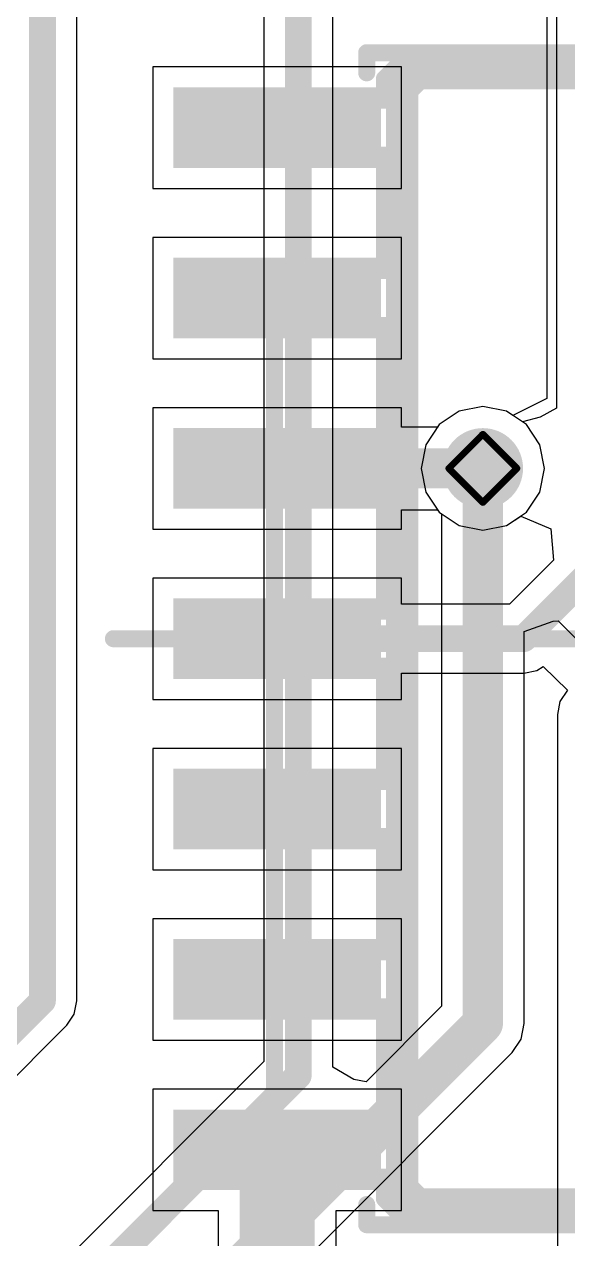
# Model space of a CAD drawing. Header units: millimetres. Extents: x -16 to 330, y -45 to 150.
# Drawn here: x 86.12 to 90.17, y 33.79 to 42.84 of the extents above; entities that cross this region are included whole.
import ezdxf

# ---------------------------------------------------------------- set-up
doc = ezdxf.new("R2010")
doc.units = ezdxf.units.MM
for name, color, linetype in [('BottomLayer', 5, 'Continuous'), ('BottomSolder', 6, 'Continuous'), ('DrillDrawing', 1, 'Continuous'), ('Mechanical13', 56, 'Continuous'), ('MidLayer1', 16, 'Continuous'), ('MidLayer2', 76, 'Continuous'), ('TopLayer', 1, 'Continuous'), ('TopOverlay', 2, 'Continuous'), ('TopPaste', 8, 'Continuous'), ('TopSolder', 216, 'Continuous'), ('ViaHoleLayer', 16, 'Continuous')]:
    doc.layers.add(name, color=color, linetype=linetype)

# ---------------------------------------------------------------- blocks, each defined once
blk = doc.blocks.new('14_SOIC_69')
at = {"layer": 'TopLayer'}
for points in [[(-3.475, 4.11), (-1.925, 4.11), (-1.925, 3.51), (-3.475, 3.51)], [(1.925, 4.11), (3.475, 4.11), (3.475, 3.51), (1.925, 3.51)], [(-3.475, 2.84), (-1.925, 2.84), (-1.925, 2.24), (-3.475, 2.24)], [(1.925, 2.84), (3.475, 2.84), (3.475, 2.24), (1.925, 2.24)], [(-3.475, 1.57), (-1.925, 1.57), (-1.925, 0.97), (-3.475, 0.97)], [(1.925, 1.57), (3.475, 1.57), (3.475, 0.97), (1.925, 0.97)], [(-3.475, 0.3), (-1.925, 0.3), (-1.925, -0.3), (-3.475, -0.3)], [(1.925, 0.3), (3.475, 0.3), (3.475, -0.3), (1.925, -0.3)], [(-3.475, -0.97), (-1.925, -0.97), (-1.925, -1.57), (-3.475, -1.57)], [(1.925, -0.97), (3.475, -0.97), (3.475, -1.57), (1.925, -1.57)], [(-3.475, -2.24), (-1.925, -2.24), (-1.925, -2.84), (-3.475, -2.84)], [(1.925, -2.24), (3.475, -2.24), (3.475, -2.84), (1.925, -2.84)], [(-3.475, -3.51), (-1.925, -3.51), (-1.925, -4.11), (-3.475, -4.11)], [(1.925, -3.51), (3.475, -3.51), (3.475, -4.11), (1.925, -4.11)]]:
    blk.add_hatch(color=1, dxfattribs=at).paths.add_polyline_path(points)
at = {"layer": 'TopOverlay'}
blk.add_hatch(color=2, dxfattribs=at).paths.add_polyline_path([(-1.8288, 3.6068), (-1.5494, 3.6068), (-1.5494, 4.064), (-1.8288, 4.064)])
at = {"layer": 'TopPaste'}
for points in [[(-3.475, 4.11), (-1.925, 4.11), (-1.925, 3.51), (-3.475, 3.51)], [(1.925, 4.11), (3.475, 4.11), (3.475, 3.51), (1.925, 3.51)], [(-3.475, 2.84), (-1.925, 2.84), (-1.925, 2.24), (-3.475, 2.24)], [(1.925, 2.84), (3.475, 2.84), (3.475, 2.24), (1.925, 2.24)], [(-3.475, 1.57), (-1.925, 1.57), (-1.925, 0.97), (-3.475, 0.97)], [(1.925, 1.57), (3.475, 1.57), (3.475, 0.97), (1.925, 0.97)], [(-3.475, 0.3), (-1.925, 0.3), (-1.925, -0.3), (-3.475, -0.3)], [(1.925, 0.3), (3.475, 0.3), (3.475, -0.3), (1.925, -0.3)], [(-3.475, -0.97), (-1.925, -0.97), (-1.925, -1.57), (-3.475, -1.57)], [(1.925, -0.97), (3.475, -0.97), (3.475, -1.57), (1.925, -1.57)], [(-3.475, -2.24), (-1.925, -2.24), (-1.925, -2.84), (-3.475, -2.84)], [(1.925, -2.24), (3.475, -2.24), (3.475, -2.84), (1.925, -2.84)], [(-3.475, -3.51), (-1.925, -3.51), (-1.925, -4.11), (-3.475, -4.11)], [(1.925, -3.51), (3.475, -3.51), (3.475, -4.11), (1.925, -4.11)]]:
    blk.add_hatch(color=8, dxfattribs=at).paths.add_polyline_path(points)
at = {"layer": 'TopSolder'}
for points in [[(-3.475, 4.11), (-1.925, 4.11), (-1.925, 3.51), (-3.475, 3.51)], [(1.925, 4.11), (3.475, 4.11), (3.475, 3.51), (1.925, 3.51)], [(-3.475, 2.84), (-1.925, 2.84), (-1.925, 2.24), (-3.475, 2.24)], [(1.925, 2.84), (3.475, 2.84), (3.475, 2.24), (1.925, 2.24)], [(-3.475, 1.57), (-1.925, 1.57), (-1.925, 0.97), (-3.475, 0.97)], [(1.925, 1.57), (3.475, 1.57), (3.475, 0.97), (1.925, 0.97)], [(-3.475, 0.3), (-1.925, 0.3), (-1.925, -0.3), (-3.475, -0.3)], [(1.925, 0.3), (3.475, 0.3), (3.475, -0.3), (1.925, -0.3)], [(-3.475, -0.97), (-1.925, -0.97), (-1.925, -1.57), (-3.475, -1.57)], [(1.925, -0.97), (3.475, -0.97), (3.475, -1.57), (1.925, -1.57)], [(-3.475, -2.24), (-1.925, -2.24), (-1.925, -2.84), (-3.475, -2.84)], [(1.925, -2.24), (3.475, -2.24), (3.475, -2.84), (1.925, -2.84)], [(-3.475, -3.51), (-1.925, -3.51), (-1.925, -4.11), (-3.475, -4.11)], [(1.925, -3.51), (3.475, -3.51), (3.475, -4.11), (1.925, -4.11)]]:
    blk.add_hatch(color=216, dxfattribs=at).paths.add_polyline_path(points)
at = {"layer": 'TopOverlay'}
for points, const_width in [([(2.032, 4.3688), (-1.9558, 4.3688)], 0.127), ([(-1.9558, 4.3688), (-1.9558, 4.2188)], 0.127), ([(2.032, 4.3688), (2.032, 4.2188)], 0.127), ([(-3.6576, 3.81), (-3.7846, 3.937)], 0.2), ([(-3.7846, 3.937), (-3.7846, 3.683)], 0.2), ([(-3.6576, 3.81), (-3.7846, 3.683)], 0.2), ([(-1.9558, -4.2188), (-1.9558, -4.3688)], 0.127), ([(2.032, -4.2188), (2.032, -4.3688)], 0.127), ([(2.032, -4.3688), (-1.9558, -4.3688)], 0.127)]:
    blk.add_lwpolyline(points, dxfattribs=dict(at, const_width=const_width))
for points, const_width in [([(-1.9875, 4.3688, 1), (-1.9241, 4.3688, 1)], 0.0635), ([(-1.9875, 4.3688, 1), (-1.9241, 4.3688, 1)], 0.0635), ([(2.0002, 4.3688, 1), (2.0638, 4.3688, 1)], 0.0635), ([(2.0002, 4.3688, 1), (2.0638, 4.3688, 1)], 0.0635), ([(-1.9875, 4.2188, 1), (-1.9241, 4.2188, 1)], 0.0635), ([(2.0002, 4.2188, 1), (2.0638, 4.2188, 1)], 0.0635), ([(-3.8346, 3.937, 1), (-3.7346, 3.937, 1)], 0.1), ([(-3.8346, 3.937, 1), (-3.7346, 3.937, 1)], 0.1), ([(-3.7076, 3.81, 1), (-3.6076, 3.81, 1)], 0.1), ([(-3.7076, 3.81, 1), (-3.6076, 3.81, 1)], 0.1), ([(-3.8346, 3.683, 1), (-3.7346, 3.683, 1)], 0.1), ([(-3.8346, 3.683, 1), (-3.7346, 3.683, 1)], 0.1), ([(-1.9875, -4.2188, 1), (-1.9241, -4.2188, 1)], 0.0635), ([(2.0002, -4.2188, 1), (2.0638, -4.2188, 1)], 0.0635), ([(-1.9875, -4.3688, 1), (-1.9241, -4.3688, 1)], 0.0635), ([(-1.9875, -4.3688, 1), (-1.9241, -4.3688, 1)], 0.0635), ([(2.0002, -4.3688, 1), (2.0638, -4.3688, 1)], 0.0635), ([(2.0002, -4.3688, 1), (2.0638, -4.3688, 1)], 0.0635)]:
    blk.add_lwpolyline(points, format="xyb", close=True, dxfattribs=dict(at, const_width=const_width))

msp = doc.modelspace()

# ---------------------------------------------------------------- hatches: boundary and pattern name
at = {"layer": 'BottomLayer'}
h = msp.add_hatch(color=5, dxfattribs=at)
edge = h.paths.add_edge_path()
edge.add_arc((89.5412, 39.5288), 0.3, 0, 360)
at = {"layer": 'BottomSolder'}
h = msp.add_hatch(color=6, dxfattribs=at)
edge = h.paths.add_edge_path()
edge.add_arc((89.5412, 39.5288), 0.15, 0, 360)
at = {"layer": 'MidLayer1'}
h = msp.add_hatch(color=16, dxfattribs=at)
edge = h.paths.add_edge_path()
edge.add_arc((89.5412, 39.5288), 0.3, 0, 360)
at = {"layer": 'MidLayer2'}
h = msp.add_hatch(color=76, dxfattribs=at)
edge = h.paths.add_edge_path()
edge.add_arc((89.5412, 39.5288), 0.3, 0, 360)
at = {"layer": 'TopLayer'}
h = msp.add_hatch(color=1, dxfattribs=at)
edge = h.paths.add_edge_path()
edge.add_arc((89.5412, 39.5288), 0.3, 0, 360)
at = {"layer": 'TopSolder'}
h = msp.add_hatch(color=216, dxfattribs=at)
edge = h.paths.add_edge_path()
edge.add_arc((89.5412, 39.5288), 0.15, 0, 360)
at = {"layer": 'ViaHoleLayer'}
h = msp.add_hatch(color=16, dxfattribs=at)
edge = h.paths.add_edge_path()
edge.add_arc((89.5412, 39.5288), 0.15, 0, 360)

# ---------------------------------------------------------------- linework, layer by layer
at = {"layer": 'BottomLayer'}
for p, q in [((90.0196, 51.3485), (90.0196, 40.0496)), ((88.4207, 35.0655), (88.4207, 47.7312)), ((87.906, 43.482), (87.906, 35.1078)), ((90.0196, 40.0496), (89.7656, 39.923)), ((89.3647, 39.955), (89.2151, 39.855)), ((89.5412, 39.9901), (89.3647, 39.955)), ((89.7177, 39.955), (89.5412, 39.9901)), ((89.7656, 39.923), (89.7177, 39.955)), ((89.2151, 39.855), (89.1151, 39.7053)), ((89.1151, 39.7053), (89.08, 39.5288)), ((89.08, 39.5288), (89.1151, 39.3523)), ((89.1151, 39.3523), (89.2151, 39.2026)), ((89.2151, 39.2026), (89.2329, 39.1907)), ((89.2329, 39.1907), (89.2329, 35.5184)), ((89.8495, 38.3113), (90.0666, 38.3908)), ((90.0666, 38.3908), (90.1035, 38.3926)), ((90.1035, 38.3926), (91.4261, 37.07)), ((89.8495, 35.3907), (89.8495, 38.3113)), ((89.2329, 35.5184), (88.6692, 34.9548)), ((89.8261, 35.2727), (89.8495, 35.3907)), ((89.7592, 35.1727), (89.8261, 35.2727)), ((86.975, 32.3885), (89.7592, 35.1727)), ((89.7592, 35.1727), (89.7592, 35.1727)), ((87.906, 35.1078), (85.7554, 32.9571)), ((88.5777, 34.9719), (88.4207, 35.0655)), ((88.6692, 34.9548), (88.5777, 34.9719))]:
    msp.add_line(p, q, dxfattribs=at)
for points, const_width in [([(88.1634, 35.0012), (88.1634, 47.8378)], 0.2), ([(89.5412, 35.3907), (89.5412, 39.5288)], 0.3), ([(86.6667, 32.5162), (89.5412, 35.3907)], 0.3), ([(85.6742, 32.512), (88.1634, 35.0012)], 0.2)]:
    msp.add_lwpolyline(points, dxfattribs=dict(at, const_width=const_width))
for points, const_width in [([(89.4662, 39.5288, 1), (89.6162, 39.5288, 1)], 0.15), ([(89.4662, 35.3907, 1), (89.6162, 35.3907, 1)], 0.15), ([(89.4662, 35.3907, 1), (89.6162, 35.3907, 1)], 0.15), ([(88.1134, 35.0012, 1), (88.2134, 35.0012, 1)], 0.1), ([(88.1134, 35.0012, 1), (88.2134, 35.0012, 1)], 0.1)]:
    msp.add_lwpolyline(points, format="xyb", close=True, dxfattribs=dict(at, const_width=const_width))
at = {"layer": 'DrillDrawing', "const_width": 0.0508}
for points in [[(89.2872, 39.5288), (89.5412, 39.7828)], [(89.5412, 39.7828), (89.7952, 39.5288)], [(89.2872, 39.5288), (89.5412, 39.2748)], [(89.5412, 39.2748), (89.7952, 39.5288)]]:
    msp.add_lwpolyline(points, dxfattribs=at)
at = {"layer": 'DrillDrawing', "const_width": 0.0254}
for points in [[(89.5285, 39.7828, 1), (89.5539, 39.7828, 1)], [(89.5285, 39.7828, 1), (89.5539, 39.7828, 1)], [(89.2745, 39.5288, 1), (89.2999, 39.5288, 1)], [(89.2745, 39.5288, 1), (89.2999, 39.5288, 1)], [(89.7825, 39.5288, 1), (89.8079, 39.5288, 1)], [(89.7825, 39.5288, 1), (89.8079, 39.5288, 1)], [(89.5285, 39.2748, 1), (89.5539, 39.2748, 1)], [(89.5285, 39.2748, 1), (89.5539, 39.2748, 1)]]:
    msp.add_lwpolyline(points, format="xyb", close=True, dxfattribs=at)
at = {"layer": 'Mechanical13', "const_width": 0.127}
for points in [[(88.8062, 42.4338), (88.9812, 42.6088)], [(88.9812, 42.6088), (92.5312, 42.6088)], [(88.9812, 42.6088), (89.0762, 42.419)], [(88.8812, 42.3963), (89.0187, 42.5338)], [(89.0187, 42.5338), (92.4937, 42.5338)], [(88.8062, 42.4338), (88.9961, 42.3389)], [(88.8062, 42.2738), (88.8062, 42.4338)], [(88.9961, 42.3389), (89.0762, 42.419)], [(89.0762, 42.419), (92.4363, 42.419)], [(88.8812, 34.1213), (88.8812, 42.3963)], [(88.9961, 34.1787), (88.9961, 42.3389)], [(87.7562, 42.2738), (88.1062, 42.2738)], [(87.7562, 41.8638), (87.7562, 42.2738)], [(88.1062, 42.2738), (88.2062, 42.2738)], [(88.1062, 41.8638), (88.1062, 42.2738)], [(88.2062, 42.2738), (88.5062, 42.2738)], [(88.2062, 41.8638), (88.2062, 42.2738)], [(88.5062, 41.8638), (88.5062, 42.2738)], [(88.5062, 42.2738), (88.8812, 42.2738)], [(87.7562, 41.8638), (88.1062, 41.8638)], [(88.1062, 41.8638), (88.2062, 41.8638)], [(88.2062, 41.8638), (88.5062, 41.8638)], [(88.5062, 41.8638), (88.8812, 41.8638)], [(88.8062, 41.0038), (88.8062, 41.8638)], [(87.7562, 41.0038), (88.1062, 41.0038)], [(87.7562, 40.5938), (87.7562, 41.0038)], [(87.9862, 33.0088), (87.9862, 40.9535)], [(87.9862, 33.0088), (87.9862, 40.9535)], [(88.1062, 41.0038), (88.2062, 41.0038)], [(88.1062, 40.5938), (88.1062, 41.0038)], [(88.2062, 41.0038), (88.5062, 41.0038)], [(88.2062, 40.5938), (88.2062, 41.0038)], [(88.5062, 41.0038), (88.8812, 41.0038)], [(88.5062, 40.5938), (88.5062, 41.0038)], [(87.7562, 40.5938), (88.1062, 40.5938)], [(88.1062, 40.5938), (88.2062, 40.5938)], [(88.2062, 40.5938), (88.5062, 40.5938)], [(88.5062, 40.5938), (88.8812, 40.5938)], [(88.8062, 39.7338), (88.8062, 40.5938)], [(87.7562, 39.7338), (88.1062, 39.7338)], [(87.7562, 39.3238), (87.7562, 39.7338)], [(88.1062, 39.7338), (88.2062, 39.7338)], [(88.1062, 39.3238), (88.1062, 39.7338)], [(88.2062, 39.7338), (88.5062, 39.7338)], [(88.2062, 39.3238), (88.2062, 39.7338)], [(88.5062, 39.7338), (88.8812, 39.7338)], [(88.5062, 39.3238), (88.5062, 39.7338)], [(87.7562, 39.3238), (88.1062, 39.3238)], [(88.1062, 39.3238), (88.2062, 39.3238)], [(88.2062, 39.3238), (88.5062, 39.3238)], [(88.5062, 39.3238), (88.8812, 39.3238)], [(88.8062, 38.4638), (88.8062, 39.3238)], [(87.7562, 38.4638), (88.1062, 38.4638)], [(87.7562, 38.0538), (87.7562, 38.4638)], [(88.1062, 38.4638), (88.2062, 38.4638)], [(88.1062, 38.0538), (88.1062, 38.4638)], [(88.2062, 38.4638), (88.5062, 38.4638)], [(88.2062, 38.0538), (88.2062, 38.4638)], [(88.5062, 38.4638), (88.8812, 38.4638)], [(88.5062, 38.0538), (88.5062, 38.4638)], [(86.7839, 38.2588), (90.7562, 38.2588)], [(86.7839, 38.2588), (90.7562, 38.2588)], [(87.7562, 38.0538), (88.1062, 38.0538)], [(88.1062, 38.0538), (88.2062, 38.0538)], [(88.2062, 38.0538), (88.5062, 38.0538)], [(88.5062, 38.0538), (88.8812, 38.0538)], [(88.8062, 37.1938), (88.8062, 38.0538)], [(87.7562, 37.1938), (88.1062, 37.1938)], [(87.7562, 36.7838), (87.7562, 37.1938)], [(88.1062, 37.1938), (88.2062, 37.1938)], [(88.1062, 36.7838), (88.1062, 37.1938)], [(88.2062, 37.1938), (88.5062, 37.1938)], [(88.2062, 36.7838), (88.2062, 37.1938)], [(88.5062, 37.1938), (88.8812, 37.1938)], [(88.5062, 36.7838), (88.5062, 37.1938)], [(87.7562, 36.7838), (88.1062, 36.7838)], [(88.1062, 36.7838), (88.2062, 36.7838)], [(88.2062, 36.7838), (88.5062, 36.7838)], [(88.5062, 36.7838), (88.8812, 36.7838)], [(88.8062, 35.9238), (88.8062, 36.7838)], [(87.7562, 35.9238), (88.1062, 35.9238)], [(87.7562, 35.5138), (87.7562, 35.9238)], [(88.1062, 35.9238), (88.2062, 35.9238)], [(88.1062, 35.5138), (88.1062, 35.9238)], [(88.2062, 35.9238), (88.5062, 35.9238)], [(88.2062, 35.5138), (88.2062, 35.9238)], [(88.5062, 35.9238), (88.8812, 35.9238)], [(88.5062, 35.5138), (88.5062, 35.9238)], [(87.7562, 35.5138), (88.1062, 35.5138)], [(88.1062, 35.5138), (88.2062, 35.5138)], [(88.2062, 35.5138), (88.5062, 35.5138)], [(88.5062, 35.5138), (88.8812, 35.5138)], [(88.8062, 34.6538), (88.8062, 35.5138)], [(87.7562, 34.6538), (88.1062, 34.6538)], [(87.7562, 34.2438), (87.7562, 34.6538)], [(88.1062, 34.6538), (88.2062, 34.6538)], [(88.1062, 34.2438), (88.1062, 34.6538)], [(88.2062, 34.6538), (88.5062, 34.6538)], [(88.2062, 34.2438), (88.2062, 34.6538)], [(88.5062, 34.6538), (88.8812, 34.6538)], [(88.5062, 34.2438), (88.5062, 34.6538)], [(87.7562, 34.2438), (88.1062, 34.2438)], [(88.1062, 34.2438), (88.2062, 34.2438)], [(88.2062, 34.2438), (88.5062, 34.2438)], [(88.5062, 34.2438), (88.8812, 34.2438)], [(88.8062, 34.0838), (88.8062, 34.2438)], [(88.8062, 34.0838), (88.9961, 34.1787)], [(88.9961, 34.1787), (89.0762, 34.0986)], [(88.8062, 34.0838), (88.9812, 33.9088)], [(88.8812, 34.1213), (89.0187, 33.9838)], [(88.9812, 33.9088), (89.0762, 34.0986)], [(89.0762, 34.0986), (92.4363, 34.0986)], [(89.0187, 33.9838), (92.4937, 33.9838)], [(88.9812, 33.9088), (92.5312, 33.9088)]]:
    msp.add_lwpolyline(points, dxfattribs=at)
at = {"layer": 'Mechanical13', "const_width": 0.0635}
for points in [[(88.9495, 42.6088, 1), (89.013, 42.6088, 1)], [(88.9495, 42.6088, 1), (89.013, 42.6088, 1)], [(88.9495, 42.6088, 1), (89.013, 42.6088, 1)], [(88.987, 42.5338, 1), (89.0505, 42.5338, 1)], [(88.987, 42.5338, 1), (89.0505, 42.5338, 1)], [(88.7745, 42.4338, 1), (88.838, 42.4338, 1)], [(88.7745, 42.4338, 1), (88.838, 42.4338, 1)], [(88.7745, 42.4338, 1), (88.838, 42.4338, 1)], [(89.0444, 42.419, 1), (89.1079, 42.419, 1)], [(89.0444, 42.419, 1), (89.1079, 42.419, 1)], [(89.0444, 42.419, 1), (89.1079, 42.419, 1)], [(88.8495, 42.3963, 1), (88.913, 42.3963, 1)], [(88.8495, 42.3963, 1), (88.913, 42.3963, 1)], [(88.9643, 42.3389, 1), (89.0278, 42.3389, 1)], [(88.9643, 42.3389, 1), (89.0278, 42.3389, 1)], [(88.9643, 42.3389, 1), (89.0278, 42.3389, 1)], [(87.7245, 42.2738, 1), (87.788, 42.2738, 1)], [(87.7245, 42.2738, 1), (87.788, 42.2738, 1)], [(88.0745, 42.2738, 1), (88.138, 42.2738, 1)], [(88.0745, 42.2738, 1), (88.138, 42.2738, 1)], [(88.0745, 42.2738, 1), (88.138, 42.2738, 1)], [(88.1745, 42.2738, 1), (88.238, 42.2738, 1)], [(88.1745, 42.2738, 1), (88.238, 42.2738, 1)], [(88.1745, 42.2738, 1), (88.238, 42.2738, 1)], [(88.4745, 42.2738, 1), (88.538, 42.2738, 1)], [(88.4745, 42.2738, 1), (88.538, 42.2738, 1)], [(88.4745, 42.2738, 1), (88.538, 42.2738, 1)], [(88.7745, 42.2738, 1), (88.838, 42.2738, 1)], [(88.8495, 42.2738, 1), (88.913, 42.2738, 1)], [(87.7245, 41.8638, 1), (87.788, 41.8638, 1)], [(87.7245, 41.8638, 1), (87.788, 41.8638, 1)], [(88.0745, 41.8638, 1), (88.138, 41.8638, 1)], [(88.0745, 41.8638, 1), (88.138, 41.8638, 1)], [(88.0745, 41.8638, 1), (88.138, 41.8638, 1)], [(88.1745, 41.8638, 1), (88.238, 41.8638, 1)], [(88.1745, 41.8638, 1), (88.238, 41.8638, 1)], [(88.1745, 41.8638, 1), (88.238, 41.8638, 1)], [(88.4745, 41.8638, 1), (88.538, 41.8638, 1)], [(88.4745, 41.8638, 1), (88.538, 41.8638, 1)], [(88.4745, 41.8638, 1), (88.538, 41.8638, 1)], [(88.7745, 41.8638, 1), (88.838, 41.8638, 1)], [(88.8495, 41.8638, 1), (88.913, 41.8638, 1)], [(87.7245, 41.0038, 1), (87.788, 41.0038, 1)], [(87.7245, 41.0038, 1), (87.788, 41.0038, 1)], [(87.9545, 40.9535, 1), (88.018, 40.9535, 1)], [(87.9545, 40.9535, 1), (88.018, 40.9535, 1)], [(88.0745, 41.0038, 1), (88.138, 41.0038, 1)], [(88.0745, 41.0038, 1), (88.138, 41.0038, 1)], [(88.0745, 41.0038, 1), (88.138, 41.0038, 1)], [(88.1745, 41.0038, 1), (88.238, 41.0038, 1)], [(88.1745, 41.0038, 1), (88.238, 41.0038, 1)], [(88.1745, 41.0038, 1), (88.238, 41.0038, 1)], [(88.4745, 41.0038, 1), (88.538, 41.0038, 1)], [(88.4745, 41.0038, 1), (88.538, 41.0038, 1)], [(88.4745, 41.0038, 1), (88.538, 41.0038, 1)], [(88.7745, 41.0038, 1), (88.838, 41.0038, 1)], [(88.8495, 41.0038, 1), (88.913, 41.0038, 1)], [(87.7245, 40.5938, 1), (87.788, 40.5938, 1)], [(87.7245, 40.5938, 1), (87.788, 40.5938, 1)], [(88.0745, 40.5938, 1), (88.138, 40.5938, 1)], [(88.0745, 40.5938, 1), (88.138, 40.5938, 1)], [(88.0745, 40.5938, 1), (88.138, 40.5938, 1)], [(88.1745, 40.5938, 1), (88.238, 40.5938, 1)], [(88.1745, 40.5938, 1), (88.238, 40.5938, 1)], [(88.1745, 40.5938, 1), (88.238, 40.5938, 1)], [(88.4745, 40.5938, 1), (88.538, 40.5938, 1)], [(88.4745, 40.5938, 1), (88.538, 40.5938, 1)], [(88.4745, 40.5938, 1), (88.538, 40.5938, 1)], [(88.7745, 40.5938, 1), (88.838, 40.5938, 1)], [(88.8495, 40.5938, 1), (88.913, 40.5938, 1)], [(87.7245, 39.7338, 1), (87.788, 39.7338, 1)], [(87.7245, 39.7338, 1), (87.788, 39.7338, 1)], [(88.0745, 39.7338, 1), (88.138, 39.7338, 1)], [(88.0745, 39.7338, 1), (88.138, 39.7338, 1)], [(88.0745, 39.7338, 1), (88.138, 39.7338, 1)], [(88.1745, 39.7338, 1), (88.238, 39.7338, 1)], [(88.1745, 39.7338, 1), (88.238, 39.7338, 1)], [(88.1745, 39.7338, 1), (88.238, 39.7338, 1)], [(88.4745, 39.7338, 1), (88.538, 39.7338, 1)], [(88.4745, 39.7338, 1), (88.538, 39.7338, 1)], [(88.4745, 39.7338, 1), (88.538, 39.7338, 1)], [(88.7745, 39.7338, 1), (88.838, 39.7338, 1)], [(88.8495, 39.7338, 1), (88.913, 39.7338, 1)], [(87.7245, 39.3238, 1), (87.788, 39.3238, 1)], [(87.7245, 39.3238, 1), (87.788, 39.3238, 1)], [(88.0745, 39.3238, 1), (88.138, 39.3238, 1)], [(88.0745, 39.3238, 1), (88.138, 39.3238, 1)], [(88.0745, 39.3238, 1), (88.138, 39.3238, 1)], [(88.1745, 39.3238, 1), (88.238, 39.3238, 1)], [(88.1745, 39.3238, 1), (88.238, 39.3238, 1)], [(88.1745, 39.3238, 1), (88.238, 39.3238, 1)], [(88.4745, 39.3238, 1), (88.538, 39.3238, 1)], [(88.4745, 39.3238, 1), (88.538, 39.3238, 1)], [(88.4745, 39.3238, 1), (88.538, 39.3238, 1)], [(88.7745, 39.3238, 1), (88.838, 39.3238, 1)], [(88.8495, 39.3238, 1), (88.913, 39.3238, 1)], [(87.7245, 38.4638, 1), (87.788, 38.4638, 1)], [(87.7245, 38.4638, 1), (87.788, 38.4638, 1)], [(88.0745, 38.4638, 1), (88.138, 38.4638, 1)], [(88.0745, 38.4638, 1), (88.138, 38.4638, 1)], [(88.0745, 38.4638, 1), (88.138, 38.4638, 1)], [(88.1745, 38.4638, 1), (88.238, 38.4638, 1)], [(88.1745, 38.4638, 1), (88.238, 38.4638, 1)], [(88.1745, 38.4638, 1), (88.238, 38.4638, 1)], [(88.4745, 38.4638, 1), (88.538, 38.4638, 1)], [(88.4745, 38.4638, 1), (88.538, 38.4638, 1)], [(88.4745, 38.4638, 1), (88.538, 38.4638, 1)], [(88.7745, 38.4638, 1), (88.838, 38.4638, 1)], [(88.8495, 38.4638, 1), (88.913, 38.4638, 1)], [(86.7521, 38.2588, 1), (86.8156, 38.2588, 1)], [(86.7521, 38.2588, 1), (86.8156, 38.2588, 1)], [(87.7245, 38.0538, 1), (87.788, 38.0538, 1)], [(87.7245, 38.0538, 1), (87.788, 38.0538, 1)], [(88.0745, 38.0538, 1), (88.138, 38.0538, 1)], [(88.0745, 38.0538, 1), (88.138, 38.0538, 1)], [(88.0745, 38.0538, 1), (88.138, 38.0538, 1)], [(88.1745, 38.0538, 1), (88.238, 38.0538, 1)], [(88.1745, 38.0538, 1), (88.238, 38.0538, 1)], [(88.1745, 38.0538, 1), (88.238, 38.0538, 1)], [(88.4745, 38.0538, 1), (88.538, 38.0538, 1)], [(88.4745, 38.0538, 1), (88.538, 38.0538, 1)], [(88.4745, 38.0538, 1), (88.538, 38.0538, 1)], [(88.7745, 38.0538, 1), (88.838, 38.0538, 1)], [(88.8495, 38.0538, 1), (88.913, 38.0538, 1)], [(87.7245, 37.1938, 1), (87.788, 37.1938, 1)], [(87.7245, 37.1938, 1), (87.788, 37.1938, 1)], [(88.0745, 37.1938, 1), (88.138, 37.1938, 1)], [(88.0745, 37.1938, 1), (88.138, 37.1938, 1)], [(88.0745, 37.1938, 1), (88.138, 37.1938, 1)], [(88.1745, 37.1938, 1), (88.238, 37.1938, 1)], [(88.1745, 37.1938, 1), (88.238, 37.1938, 1)], [(88.1745, 37.1938, 1), (88.238, 37.1938, 1)], [(88.4745, 37.1938, 1), (88.538, 37.1938, 1)], [(88.4745, 37.1938, 1), (88.538, 37.1938, 1)], [(88.4745, 37.1938, 1), (88.538, 37.1938, 1)], [(88.7745, 37.1938, 1), (88.838, 37.1938, 1)], [(88.8495, 37.1938, 1), (88.913, 37.1938, 1)], [(87.7245, 36.7838, 1), (87.788, 36.7838, 1)], [(87.7245, 36.7838, 1), (87.788, 36.7838, 1)], [(88.0745, 36.7838, 1), (88.138, 36.7838, 1)], [(88.0745, 36.7838, 1), (88.138, 36.7838, 1)], [(88.0745, 36.7838, 1), (88.138, 36.7838, 1)], [(88.1745, 36.7838, 1), (88.238, 36.7838, 1)], [(88.1745, 36.7838, 1), (88.238, 36.7838, 1)], [(88.1745, 36.7838, 1), (88.238, 36.7838, 1)], [(88.4745, 36.7838, 1), (88.538, 36.7838, 1)], [(88.4745, 36.7838, 1), (88.538, 36.7838, 1)], [(88.4745, 36.7838, 1), (88.538, 36.7838, 1)], [(88.7745, 36.7838, 1), (88.838, 36.7838, 1)], [(88.8495, 36.7838, 1), (88.913, 36.7838, 1)], [(87.7245, 35.9238, 1), (87.788, 35.9238, 1)], [(87.7245, 35.9238, 1), (87.788, 35.9238, 1)], [(88.0745, 35.9238, 1), (88.138, 35.9238, 1)], [(88.0745, 35.9238, 1), (88.138, 35.9238, 1)], [(88.0745, 35.9238, 1), (88.138, 35.9238, 1)], [(88.1745, 35.9238, 1), (88.238, 35.9238, 1)], [(88.1745, 35.9238, 1), (88.238, 35.9238, 1)], [(88.1745, 35.9238, 1), (88.238, 35.9238, 1)], [(88.4745, 35.9238, 1), (88.538, 35.9238, 1)], [(88.4745, 35.9238, 1), (88.538, 35.9238, 1)], [(88.4745, 35.9238, 1), (88.538, 35.9238, 1)], [(88.7745, 35.9238, 1), (88.838, 35.9238, 1)], [(88.8495, 35.9238, 1), (88.913, 35.9238, 1)], [(87.7245, 35.5138, 1), (87.788, 35.5138, 1)], [(87.7245, 35.5138, 1), (87.788, 35.5138, 1)], [(88.0745, 35.5138, 1), (88.138, 35.5138, 1)], [(88.0745, 35.5138, 1), (88.138, 35.5138, 1)], [(88.0745, 35.5138, 1), (88.138, 35.5138, 1)], [(88.1745, 35.5138, 1), (88.238, 35.5138, 1)], [(88.1745, 35.5138, 1), (88.238, 35.5138, 1)], [(88.1745, 35.5138, 1), (88.238, 35.5138, 1)], [(88.4745, 35.5138, 1), (88.538, 35.5138, 1)], [(88.4745, 35.5138, 1), (88.538, 35.5138, 1)], [(88.4745, 35.5138, 1), (88.538, 35.5138, 1)], [(88.7745, 35.5138, 1), (88.838, 35.5138, 1)], [(88.8495, 35.5138, 1), (88.913, 35.5138, 1)], [(87.7245, 34.6538, 1), (87.788, 34.6538, 1)], [(87.7245, 34.6538, 1), (87.788, 34.6538, 1)], [(88.0745, 34.6538, 1), (88.138, 34.6538, 1)], [(88.0745, 34.6538, 1), (88.138, 34.6538, 1)], [(88.0745, 34.6538, 1), (88.138, 34.6538, 1)], [(88.1745, 34.6538, 1), (88.238, 34.6538, 1)], [(88.1745, 34.6538, 1), (88.238, 34.6538, 1)], [(88.1745, 34.6538, 1), (88.238, 34.6538, 1)], [(88.4745, 34.6538, 1), (88.538, 34.6538, 1)], [(88.4745, 34.6538, 1), (88.538, 34.6538, 1)], [(88.4745, 34.6538, 1), (88.538, 34.6538, 1)], [(88.7745, 34.6538, 1), (88.838, 34.6538, 1)], [(88.8495, 34.6538, 1), (88.913, 34.6538, 1)], [(87.7245, 34.2438, 1), (87.788, 34.2438, 1)], [(87.7245, 34.2438, 1), (87.788, 34.2438, 1)], [(88.0745, 34.2438, 1), (88.138, 34.2438, 1)], [(88.0745, 34.2438, 1), (88.138, 34.2438, 1)], [(88.0745, 34.2438, 1), (88.138, 34.2438, 1)], [(88.1745, 34.2438, 1), (88.238, 34.2438, 1)], [(88.1745, 34.2438, 1), (88.238, 34.2438, 1)], [(88.1745, 34.2438, 1), (88.238, 34.2438, 1)], [(88.4745, 34.2438, 1), (88.538, 34.2438, 1)], [(88.4745, 34.2438, 1), (88.538, 34.2438, 1)], [(88.4745, 34.2438, 1), (88.538, 34.2438, 1)], [(88.7745, 34.2438, 1), (88.838, 34.2438, 1)], [(88.8495, 34.2438, 1), (88.913, 34.2438, 1)], [(88.9643, 34.1787, 1), (89.0278, 34.1787, 1)], [(88.9643, 34.1787, 1), (89.0278, 34.1787, 1)], [(88.9643, 34.1787, 1), (89.0278, 34.1787, 1)], [(88.7745, 34.0838, 1), (88.838, 34.0838, 1)], [(88.7745, 34.0838, 1), (88.838, 34.0838, 1)], [(88.7745, 34.0838, 1), (88.838, 34.0838, 1)], [(88.8495, 34.1213, 1), (88.913, 34.1213, 1)], [(88.8495, 34.1213, 1), (88.913, 34.1213, 1)], [(89.0444, 34.0986, 1), (89.1079, 34.0986, 1)], [(89.0444, 34.0986, 1), (89.1079, 34.0986, 1)], [(89.0444, 34.0986, 1), (89.1079, 34.0986, 1)], [(88.987, 33.9838, 1), (89.0505, 33.9838, 1)], [(88.987, 33.9838, 1), (89.0505, 33.9838, 1)], [(88.9495, 33.9088, 1), (89.013, 33.9088, 1)], [(88.9495, 33.9088, 1), (89.013, 33.9088, 1)], [(88.9495, 33.9088, 1), (89.013, 33.9088, 1)]]:
    msp.add_lwpolyline(points, format="xyb", close=True, dxfattribs=at)
at = {"layer": 'MidLayer1'}
for p, q in [((89.3647, 39.955), (89.2151, 39.855)), ((89.5412, 39.9901), (89.3647, 39.955)), ((89.7177, 39.955), (89.5412, 39.9901)), ((89.8674, 39.855), (89.7177, 39.955)), ((89.2151, 39.855), (89.1151, 39.7053)), ((89.9674, 39.7053), (89.8674, 39.855)), ((89.1151, 39.7053), (89.08, 39.5288)), ((90.0025, 39.5288), (89.9674, 39.7053)), ((89.08, 39.5288), (89.1151, 39.3523)), ((89.9674, 39.3523), (90.0025, 39.5288)), ((89.1151, 39.3523), (89.2151, 39.2026)), ((89.8674, 39.2026), (89.9674, 39.3523)), ((89.2151, 39.2026), (89.3647, 39.1027)), ((89.7177, 39.1027), (89.8674, 39.2026)), ((89.3647, 39.1027), (89.5412, 39.0675)), ((89.5412, 39.0675), (89.7177, 39.1027))]:
    msp.add_line(p, q, dxfattribs=at)
at = {"layer": 'MidLayer2'}
for p, q in [((89.3647, 39.955), (89.2151, 39.855)), ((89.5412, 39.9901), (89.3647, 39.955)), ((89.7177, 39.955), (89.5412, 39.9901)), ((89.8674, 39.855), (89.7177, 39.955)), ((89.2151, 39.855), (89.1151, 39.7053)), ((89.9674, 39.7053), (89.8674, 39.855)), ((89.1151, 39.7053), (89.08, 39.5288)), ((90.0025, 39.5288), (89.9674, 39.7053)), ((89.08, 39.5288), (89.1151, 39.3523)), ((89.9674, 39.3523), (90.0025, 39.5288)), ((89.1151, 39.3523), (89.2151, 39.2026)), ((89.8674, 39.2026), (89.9674, 39.3523)), ((89.2151, 39.2026), (89.3647, 39.1027)), ((89.7177, 39.1027), (89.8674, 39.2026)), ((89.3647, 39.1027), (89.5412, 39.0675)), ((89.5412, 39.0675), (89.7177, 39.1027))]:
    msp.add_line(p, q, dxfattribs=at)
at = {"layer": 'TopLayer'}
for p, q in [((86.5118, 35.5588), (86.5118, 45.7011)), ((90.0904, 43.3126), (90.0904, 39.9783)), ((88.9336, 42.5212), (87.0788, 42.5212)), ((87.0788, 42.5212), (87.0788, 41.6164)), ((88.9336, 41.6164), (88.9336, 42.5212)), ((87.0788, 41.6164), (88.9336, 41.6164)), ((88.9336, 41.2512), (87.0788, 41.2512)), ((87.0788, 41.2512), (87.0788, 40.3464)), ((88.9336, 40.3464), (88.9336, 41.2512)), ((87.0788, 40.3464), (88.9336, 40.3464)), ((88.9336, 39.9812), (87.0788, 39.9812)), ((87.0788, 39.9812), (87.0788, 39.0764)), ((88.9336, 39.8371), (88.9336, 39.9812)), ((89.3647, 39.955), (89.2151, 39.855)), ((89.5412, 39.9901), (89.3647, 39.955)), ((89.7177, 39.955), (89.5412, 39.9901)), ((89.8364, 39.8756), (89.7177, 39.955)), ((90.0904, 39.9783), (89.9686, 39.911)), ((89.2151, 39.855), (89.2031, 39.8371)), ((89.9686, 39.911), (89.8364, 39.8756)), ((89.2031, 39.8371), (88.9336, 39.8371)), ((88.9336, 39.0764), (88.9336, 39.2205)), ((88.9336, 39.2205), (89.2031, 39.2205)), ((89.2031, 39.2205), (89.2151, 39.2026)), ((89.2151, 39.2026), (89.3647, 39.1027)), ((89.7177, 39.1027), (89.8234, 39.1732)), ((89.8234, 39.1732), (90.0494, 39.0783)), ((87.0788, 39.0764), (88.9336, 39.0764)), ((89.3647, 39.1027), (89.5412, 39.0675)), ((89.5412, 39.0675), (89.7177, 39.1027)), ((90.0494, 39.0783), (90.069, 38.8456)), ((90.069, 38.8456), (89.7396, 38.5162)), ((88.9336, 38.7112), (87.0788, 38.7112)), ((87.0788, 38.7112), (87.0788, 37.8064)), ((88.9336, 38.5162), (88.9336, 38.7112)), ((89.7396, 38.5162), (88.9336, 38.5162)), ((89.9447, 38.0211), (89.9921, 38.0527)), ((89.9921, 38.0527), (90.1725, 37.875)), ((88.9336, 37.8064), (88.9336, 38.0015)), ((88.9336, 38.0015), (89.8462, 38.0015)), ((89.8462, 38.0015), (89.9447, 38.0211)), ((90.1725, 37.875), (90.1167, 37.7916)), ((87.0788, 37.8064), (88.9336, 37.8064)), ((90.1167, 37.7916), (90.0971, 37.6931)), ((90.0971, 37.6931), (90.0971, 33.4785)), ((88.9336, 37.4412), (87.0788, 37.4412)), ((87.0788, 37.4412), (87.0788, 36.5364)), ((88.9336, 36.5364), (88.9336, 37.4412)), ((87.0788, 36.5364), (88.9336, 36.5364)), ((88.9336, 36.1712), (87.0788, 36.1712)), ((87.0788, 36.1712), (87.0788, 35.2664)), ((88.9336, 35.2664), (88.9336, 36.1712)), ((86.4922, 35.4603), (86.5118, 35.5588)), ((86.4364, 35.3768), (86.4922, 35.4603)), ((85.3264, 34.2668), (86.4364, 35.3768)), ((87.0788, 35.2664), (88.9336, 35.2664)), ((88.9336, 34.9012), (87.0788, 34.9012)), ((87.0788, 34.9012), (87.0788, 33.9964)), ((88.9336, 33.9964), (88.9336, 34.9012)), ((87.0788, 33.9964), (87.566, 33.9964)), ((87.566, 33.9964), (87.566, 33.02)), ((88.4465, 33.4524), (88.4465, 33.9964)), ((88.4465, 33.9964), (88.9336, 33.9964))]:
    msp.add_line(p, q, dxfattribs=at)
for points, const_width in [([(86.2544, 35.5588), (86.2544, 49.7588)], 0.2), ([(88.6244, 39.5288), (89.5412, 39.5288)], 0.3), ([(87.7794, 39.5288), (88.0062, 39.5288)], 0.2), ([(88.0062, 39.5288), (88.6244, 39.5288)], 0.2), ([(89.8462, 38.2588), (90.3478, 38.7604)], 0.2), ([(87.7794, 38.2588), (88.0062, 38.2588)], 0.2), ([(88.0062, 38.2588), (89.8462, 38.2588)], 0.2), ([(85.1444, 34.4488), (86.2544, 35.5588)], 0.2), ([(88.0062, 33.02), (88.0062, 34.4488)], 0.5588)]:
    msp.add_lwpolyline(points, dxfattribs=dict(at, const_width=const_width))
for points, const_width in [([(88.5494, 39.5288, 1), (88.6994, 39.5288, 1)], 0.15), ([(89.4662, 39.5288, 1), (89.6162, 39.5288, 1)], 0.15), ([(87.7294, 39.5288, 1), (87.8294, 39.5288, 1)], 0.1), ([(87.9562, 39.5288, 1), (88.0562, 39.5288, 1)], 0.1), ([(87.9562, 39.5288, 1), (88.0562, 39.5288, 1)], 0.1), ([(88.5744, 39.5288, 1), (88.6744, 39.5288, 1)], 0.1), ([(87.7294, 38.2588, 1), (87.8294, 38.2588, 1)], 0.1), ([(87.9562, 38.2588, 1), (88.0562, 38.2588, 1)], 0.1), ([(87.9562, 38.2588, 1), (88.0562, 38.2588, 1)], 0.1), ([(89.7962, 38.2588, 1), (89.8962, 38.2588, 1)], 0.1), ([(89.7962, 38.2588, 1), (89.8962, 38.2588, 1)], 0.1), ([(86.2044, 35.5588, 1), (86.3044, 35.5588, 1)], 0.1), ([(86.2044, 35.5588, 1), (86.3044, 35.5588, 1)], 0.1), ([(87.8665, 34.4488, 1), (88.1459, 34.4488, 1)], 0.2794)]:
    msp.add_lwpolyline(points, format="xyb", close=True, dxfattribs=dict(at, const_width=const_width))

# ---------------------------------------------------------------- block references
at = {"rotation": 180}
msp.add_blockref('14_SOIC_69', (90.7062, 38.2588), dxfattribs=at)

doc.saveas('drawing.dxf')
